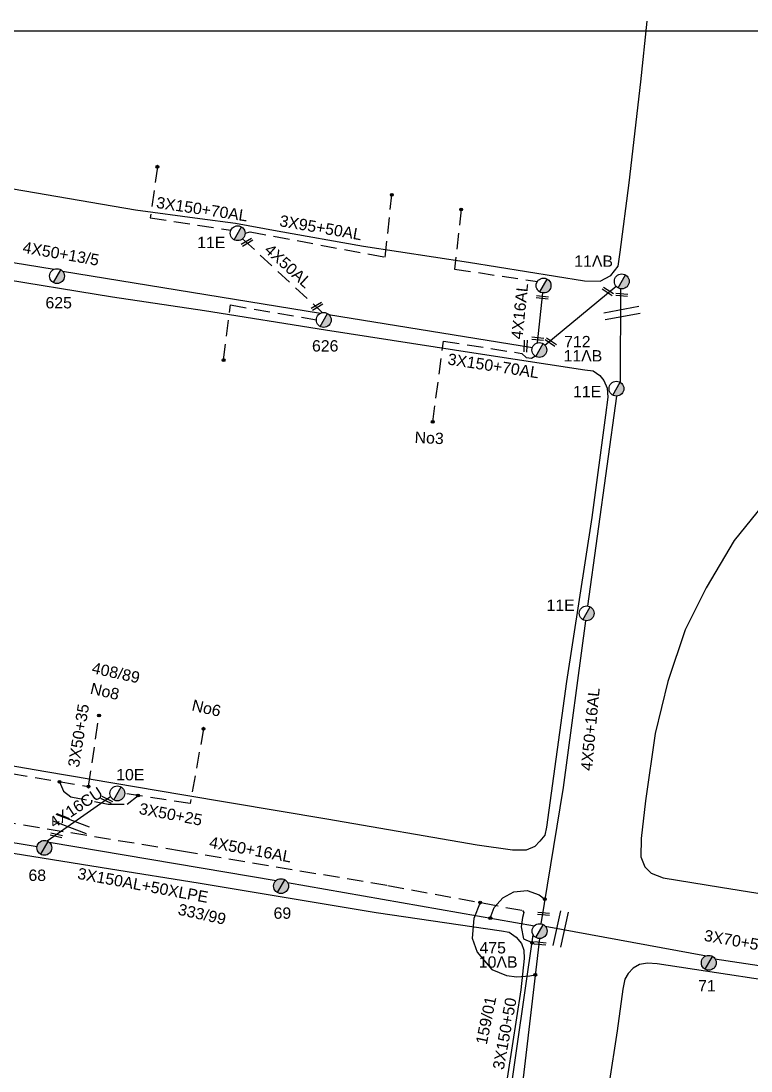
# Model space of a CAD drawing. Header units: millimetres. Extents: x 31 to 3826, y 22 to 1041.
# Drawn here: x 1942.1 to 2058, y 873.3 to 1039.9 of the extents above; entities that cross this region are included whole.
import ezdxf

# ---------------------------------------------------------------- set-up
doc = ezdxf.new("R2010")
doc.units = ezdxf.units.MM
doc.linetypes.add('DASHED', pattern=[19.05, 12.7, -6.35])
for name, color, linetype in [('Άγνωστα', 7, 'Continuous'), ('Γέφυρες Εναέριου Δικτύου', 7, 'Continuous'), ('Γυμνά εναέρια ΧΤ και ΦΟΠ (3Φ)   4x50+16AL', 7, 'Continuous'), ('Επιγραφές - Σχήματα', 7, 'Continuous'), ('Καλώδια ΧΤ   3x150+50AL', 7, 'DASHED'), ('Καλώδια ΧΤ   3x150AL+50XLPE', 7, 'DASHED'), ('Μηχανική τομή', 7, 'Continuous'), ('Στύλος Ξύλινος', 7, 'Continuous'), ('Στύλος Ξύλινος @ 1', 7, 'Continuous'), ('Στύλος ΦΜ', 7, 'Continuous'), ('Στύλος ΦΜ @ 1', 7, 'Continuous'), ('Συνδέσεις', 7, 'Continuous'), ('Συνεστραμμένα ΧΤ   3x70+54.6+25 AL', 7, 'SYN_LINE'), ('Τομή', 7, 'Continuous'), ('Υπόβαθρο ΔΕΗ', 7, 'Continuous'), ('Υπόγεια καλώδια Δικτύου ΧΤ και Παρ. ΧΤ - 3X150+70 AL', 7, 'DASHED'), ('Υπόγεια καλώδια Παροχών ΧΤ   4x16AL', 7, 'DASHED'), ('Υπόγεια καλώδια Παροχών ΧΤ   4x16CU', 7, 'DASHED'), ('Υπόγεια καλώδια Παροχών ΧΤ   4x50AL', 7, 'DASHED')]:
    doc.layers.add(name, color=color, linetype=linetype)
doc.styles.add('arial', font='arial.ttf')
doc.styles.get("Standard").update_dxf_attribs({"font": 'arial.ttf'})
doc.linetypes.add('SYN_LINE', pattern='A,0.5,-0.0001,["/\\/\\/\\/",Standard,S=0.1,R=0,X=0,Y=-0.05],-0.25', length=0.7501)

# ---------------------------------------------------------------- blocks, each defined once
blk = doc.blocks.new('ΥΠΑΡΧΩΝ ΤΣΙΜΕΝΤΕΝΙΟΣ ΣΤΥΛΟΣ')
at = {"layer": 'Στύλος ΦΜ'}
blk.add_hatch(color=7, dxfattribs=at).paths.add_polyline_path([(-1.29, -2.28, 0.574793), (2.62, 0, 0.268822), (1.3, 2.27)])
at = {"layer": 'Στύλος ΦΜ', "color": 7}
blk.add_line((-1.29, -2.28), (1.3, 2.27), dxfattribs=at)
blk.add_circle((0, 0), 2.62, dxfattribs=at)
at = {"layer": 'Στύλος ΦΜ', "flags": 4}
for tag, p in [('ΑΡΙΘΜΟΣ', (-4.68, 8.05)), ('ΤΥΠΟΣ', (-4.91, 3.03))]:
    blk.add_attdef(tag, p, '', height=4, dxfattribs=at)
blk = doc.blocks.new('ΥΠΑΡΧΩΝ ΞΥΛΙΝΟΣ ΣΤΥΛΟΣ')
at = {"layer": 'Στύλος Ξύλινος'}
h = blk.add_hatch(color=7, dxfattribs=at)
h.paths.add_polyline_path([(-2.62, 0, 0.270008), (-1.29, -2.28), (1.3, 2.27, 0.576266)])
h.paths.add_polyline_path([(-1.29, -2.28, 0.574793), (2.62, 0, 0.268822), (1.3, 2.27)])
at = {"layer": 'Στύλος Ξύλινος', "color": 7}
blk.add_line((-1.29, -2.28), (1.3, 2.27), dxfattribs=at)
blk.add_circle((0, 0), 2.62, dxfattribs=at)
at = {"layer": 'Στύλος Ξύλινος', "flags": 4}
for tag, p in [('ΑΡΙΘΜΟΣ', (-4.91, 8.6)), ('ΤΥΠΟΣ', (-4.85, 3.39))]:
    blk.add_attdef(tag, p, '', height=4, dxfattribs=at)
blk = doc.blocks.new('_ΣΥΝΔΕΣΗ')
at = {"layer": 'Συνδέσεις', "linetype": 'SYN_LINE', "ltscale": 40}
blk.add_hatch(color=256, dxfattribs=at).paths.add_polyline_path([(0.5, -0.01, 1), (-0.5, -0.01, 1)])
at = {"layer": 'Συνδέσεις'}
blk.add_circle((0, -0.01), 0.5, dxfattribs=at)
blk = doc.blocks.new('ΤΟΜΗ')
at = {"layer": 'Τομή', "ltscale": 40}
for p, q in [((-5.68, 0), (5.68, 0)), ((5.68, -2.33), (-5.68, -2.33))]:
    blk.add_line(p, q, dxfattribs=at)
blk = doc.blocks.new('ΜΗΧΑΝΙΚΗ ΤΟΜΗ')
at = {"layer": 'Μηχανική τομή', "ltscale": 40}
for p, q in [((-1.89, 0.78), (1.89, 0.78)), ((1.89, 0), (-1.89, 0))]:
    blk.add_line(p, q, dxfattribs=at)

msp = doc.modelspace()

# ---------------------------------------------------------------- linework, layer by layer
at = {"layer": 'Άγνωστα', "color": 30, "linetype": 'DASHED', "ltscale": 0.2}
msp.add_lwpolyline([(1977.69, 1006.26), (1978.48, 1006.49), (1999.92, 1002.45), (2000.99, 1012.35)], dxfattribs=at)
at = {"layer": 'Άγνωστα', "color": 30}
for points in [[(1914.47, 1005.9), (1947.38, 1000.54)], [(1948.69, 1000.26), (1989.67, 993.56)], [(2025.29, 988.5), (2036.58, 997.86)], [(1990.95, 993.38), (2023.3, 988.13)]]:
    msp.add_lwpolyline(points, dxfattribs=at)
at = {"layer": 'Άγνωστα', "color": 5, "linetype": 'DASHED', "ltscale": 0.2}
for points in [[(1952.84, 918.43), (1952.84, 918.43), (1954.5, 929.72)], [(1971.09, 927.62), (1968.95, 915.73), (1958.59, 917.35)], [(1948.24, 919.18), (1948.87, 917.72), (1950.03, 916.83), (1955.95, 915.64), (1958.95, 915.64), (1960.69, 917.02)]]:
    msp.add_lwpolyline(points, dxfattribs=at)
at = {"layer": 'Άγνωστα', "color": 133}
msp.add_lwpolyline([(2019.5, 867.65), (2023.42, 894.89)], dxfattribs=at)
at = {"layer": 'Γέφυρες Εναέριου Δικτύου'}
for points in [[(2016.6, 897.56), (2017.24, 899.22), (2018.59, 900.77), (2020.37, 901.73), (2022.49, 901.95), (2024.4, 901.23), (2025.27, 900.55)], [(2014.99, 900.02), (2014.01, 897.48), (2013.72, 894.37), (2014.51, 892.17), (2016.86, 889.41), (2019.2, 888.43), (2020.85, 888.24), (2022.9, 888.42), (2023.76, 888.56)]]:
    msp.add_lwpolyline(points, dxfattribs=at)
at = {"layer": 'Γυμνά εναέρια ΧΤ και ΦΟΠ (3Φ)   4x50+16AL', "color": 1}
for points in [[(2037.27, 997.45), (2037.23, 982.6)], [(2036.64, 980.4), (2032.07, 947.09)], [(2031.75, 944.76), (2028.19, 918.28), (2024.63, 896.65)]]:
    msp.add_lwpolyline(points, dxfattribs=at)
at = {"layer": 'Γυμνά εναέρια ΧΤ και ΦΟΠ (3Φ)   4x50+16AL', "color": 133, "linetype": 'DASHED', "ltscale": 0.2}
msp.add_lwpolyline([(1902.97, 918.29), (1938.76, 912.96), (1967.61, 908.25), (2000.37, 902.73), (2021.75, 898.77), (2021.94, 898.47), (2021.73, 897.64), (2021.53, 896.17), (2021.9, 894.28), (2023.25, 893.66), (2023.25, 893.66)], dxfattribs=at)
at = {"layer": 'Γυμνά εναέρια ΧΤ και ΦΟΠ (3Φ)   4x50+16AL', "color": 133}
msp.add_lwpolyline([(2024.44, 894.31), (2019.18, 849.6)], dxfattribs=at)
at = {"layer": 'Επιγραφές - Σχήματα'}
msp.add_lwpolyline([(59.44, 35.9), (2090.36, 35.9), (2090.36, 1038.33), (59.44, 1038.33)], close=True, dxfattribs=at)
at = {"layer": 'Καλώδια ΧΤ   3x150+50AL', "color": 5, "ltscale": 0.2}
msp.add_lwpolyline([(1901.98, 916.33), (1901.98, 916.33), (1901.41, 912.33), (1911.99, 910.81), (1914.31, 925.04), (1952.84, 918.43)], dxfattribs=at)
at = {"layer": 'Καλώδια ΧΤ   3x150AL+50XLPE', "color": 1, "linetype": 'Continuous', "ltscale": 0.2}
for points in [[(1917.44, 913.44), (1944.66, 908.9)], [(1946.61, 909.59), (1982.63, 903.52)], [(1984.44, 903.19), (2023.61, 896.33)]]:
    msp.add_lwpolyline(points, dxfattribs=at)
at = {"layer": 'Συνεστραμμένα ΧΤ   3x70+54.6+25 AL', "color": 27, "ltscale": 20}
for points in [[(2025.32, 896.27), (2050.95, 891.58)], [(2052.28, 891.11), (2082.45, 886.52)]]:
    msp.add_lwpolyline(points, dxfattribs=at)
at = {"layer": 'Υπόβαθρο ΔΕΗ'}
for points in [[(1935.34, 1039.45), (1932.68, 1020.45), (1932.62, 1018.27), (1933.03, 1016.66), (1934.28, 1015.3), (1935.71, 1014.33), (1939, 1013.61), (1960.29, 1009.99), (1970.5, 1008.59), (1976.18, 1007.86), (1982.79, 1006.63), (1996.48, 1004.19), (2013.14, 1001.69), (2031.56, 998.71), (2034.06, 998.65), (2035.75, 999.55), (2036.92, 1001.02), (2037.23, 1003.23), (2038.65, 1014.28), (2040.5, 1030.28), (2041.52, 1039.94)], [(1937.16, 999.34), (1956.66, 996.18), (1971.27, 993.97), (1990.48, 990.92), (2014.7, 987.19), (2031.62, 984.58), (2032.94, 984.41), (2034.03, 983.66), (2034.65, 982.88), (2035.16, 981.67), (2035.26, 980.23), (2034.92, 977.36), (2032.71, 961.14), (2028.71, 935.12), (2025.56, 911.98), (2025.27, 910.74), (2024.48, 909.78), (2023.66, 908.92), (2022.29, 908.33), (2020.12, 908.33), (2014.53, 909.15), (1990.66, 913.24), (1967.66, 917.12), (1946.07, 920.78), (1926.08, 924.2)], [(2084.42, 975.34), (2079.45, 974.67), (2074, 972.85), (2068.86, 970.38), (2064.14, 966.99), (2059.83, 963.05), (2055.34, 957.51), (2050.86, 949.99), (2047.55, 943.32), (2044.82, 935.09), (2042.8, 926.86), (2041.23, 916.18), (2040.55, 910.17), (2040.52, 907.3), (2041.13, 905.7), (2042.18, 904.71), (2044.08, 903.96), (2053.16, 902.47), (2066.63, 900.28), (2085.4, 897.33)], [(1907.77, 870.37), (1912.24, 894.92), (1915.08, 910.02), (1915.35, 910.87), (1915.75, 911.35), (1916.25, 911.71), (1916.87, 911.82), (1918.05, 911.74), (1925.54, 910.38), (1940.86, 907.88), (1956.3, 905.39), (1970.22, 903.13), (1998.48, 898.46), (2018.37, 895.54), (2019.62, 895.3), (2020.74, 894.51), (2021.55, 893.51), (2021.96, 892.46), (2021.99, 891.16), (2021.44, 886.16), (2018.72, 868.39)], [(2085.57, 883.78), (2069.64, 886.26), (2043.08, 890.29), (2041.57, 890.41), (2040.29, 890.2), (2039.32, 889.61), (2038.48, 888.77), (2037.98, 887.84), (2037.66, 886.29), (2036.74, 879.64), (2034.13, 862.55), (2031.11, 842.03), (2028.32, 822.77), (2027.99, 822.07), (2027.93, 821.29), (2028.43, 819.79), (2029.18, 818.73), (2030.69, 817.72), (2033.26, 817.13), (2042.87, 815.56), (2056.2, 813.29), (2071.56, 810.68), (2086.51, 808.21)]]:
    msp.add_lwpolyline(points, dxfattribs=at)
at = {"layer": 'Υπόγεια καλώδια Δικτύου ΧΤ και Παρ. ΧΤ - 3X150+70 AL', "color": 30, "ltscale": 0.2}
for points in [[(1963.76, 1016.81), (1962.63, 1008.7), (1975.42, 1006.72)], [(2007.48, 976.32), (2009.19, 989.15), (2021.6, 987.19), (2022.32, 986.56), (2023.17, 986.45), (2023.71, 986.77)]]:
    msp.add_lwpolyline(points, dxfattribs=at)
at = {"layer": 'Υπόγεια καλώδια Παροχών ΧΤ   4x16AL', "color": 30, "ltscale": 0.2}
msp.add_lwpolyline([(2011.99, 1010.04), (2010.95, 1000.57), (2024.09, 998.6)], dxfattribs=at)
at = {"layer": 'Υπόγεια καλώδια Παροχών ΧΤ   4x16AL', "color": 30, "linetype": 'Continuous', "ltscale": 0.2}
msp.add_lwpolyline([(2024.09, 988.86), (2024.95, 996.79)], dxfattribs=at)
at = {"layer": 'Υπόγεια καλώδια Παροχών ΧΤ   4x16CU', "color": 5, "linetype": 'Continuous', "ltscale": 0.2}
msp.add_lwpolyline([(1946.25, 909.81), (1956.33, 916.87)], dxfattribs=at)
at = {"layer": 'Υπόγεια καλώδια Παροχών ΧΤ   4x50AL', "color": 30, "ltscale": 0.2}
for points in [[(1977.3, 1005.39), (1989.96, 993.65)], [(1974.28, 986.14), (1975.37, 994.87), (1989, 992.5)]]:
    msp.add_lwpolyline(points, dxfattribs=at)

# ---------------------------------------------------------------- block references
at = {"layer": 'Μηχανική τομή'}
for p, xscale, yscale, zscale, rotation in [((1977.89, 1004.99), 0.5000000000000083, 0.5000000000000083, 0.5000000000000083, 211.4915568150285), ((2035.37, 997.19), 0.5000000000001771, 0.5000000000001771, 0.5000000000001771, 146.6488495417998), ((2037.5, 996.68), 0.4999999999998653, 0.4999999999998653, 0.4999999999998653, 174.6052467166731), ((1989.01, 994.84), 0.5000000000000083, 0.5000000000000083, 0.5000000000000083, 211.4915568150285), ((2024.89, 996.28), 0.5000000000002119, 0.5000000000002119, 0.5000000000002119, 174.5219956872347), ((2022.41, 988.34), 0.4999999999999321, 0.4999999999999321, 0.4999999999999321, 87.94933571114504), ((2024.17, 989.7), 0.5000000000002119, 0.5000000000002119, 0.5000000000002119, 174.5219956872347), ((2026.31, 989.12), 0.5000000000001771, 0.5000000000001771, 0.5000000000001771, 146.6488495417998), ((1955.63, 916.14), 0.4999999999995255, 0.4999999999995255, 0.4999999999995255, 334.2946832084091), ((1947.69, 910.5), 0.4999999999998485, 0.4999999999998485, 0.4999999999998485, 347.147341604224), ((2025.09, 898.43), 0.4999999999998653, 0.4999999999998653, 0.4999999999998653, 174.6052467166731), ((2024.55, 893.74), 0.4999999999998653, 0.4999999999998653, 0.4999999999998653, 174.6052467166731)]:
    msp.add_blockref('ΜΗΧΑΝΙΚΗ ΤΟΜΗ', p, dxfattribs=dict(at, xscale=xscale, yscale=yscale, zscale=zscale, rotation=rotation))
at = {"layer": 'Στύλος Ξύλινος @ 1', "ltscale": 40}
ref = msp.add_blockref('ΥΠΑΡΧΩΝ ΞΥΛΙΝΟΣ ΣΤΥΛΟΣ', (1945.82, 908.71), dxfattribs=dict(at, xscale=0.4499999999998181, yscale=0.4499999999998181, zscale=0.4499999999998181))
ref.add_attrib('ΤΥΠΟΣ', '68', (1943.3, 903.46), dxfattribs={"layer": 'Στύλος Ξύλινος', "height": 1.8, "flags": 4})
ref = msp.add_blockref('ΥΠΑΡΧΩΝ ΞΥΛΙΝΟΣ ΣΤΥΛΟΣ', (1983.4, 902.63), dxfattribs=dict(at, xscale=0.4499999999998181, yscale=0.4499999999998181, zscale=0.4499999999998181))
ref.add_attrib('ΤΥΠΟΣ', '69', (1982.21, 897.45), dxfattribs={"layer": 'Στύλος Ξύλινος', "height": 1.8, "flags": 4})
ref = msp.add_blockref('ΥΠΑΡΧΩΝ ΞΥΛΙΝΟΣ ΣΤΥΛΟΣ', (2051.3, 890.46), dxfattribs=dict(at, xscale=0.4499999999998181, yscale=0.4499999999998181, zscale=0.4499999999998181))
ref.add_attrib('ΤΥΠΟΣ', '71', (2049.61, 885.92), dxfattribs={"layer": 'Στύλος Ξύλινος', "height": 1.8, "flags": 4})
at = {"layer": 'Στύλος ΦΜ @ 1', "ltscale": 40}
ref = msp.add_blockref('ΥΠΑΡΧΩΝ ΤΣΙΜΕΝΤΕΝΙΟΣ ΣΤΥΛΟΣ', (1976.51, 1006.26), dxfattribs=dict(at, xscale=0.4499999999998181, yscale=0.4499999999998181, zscale=0.4499999999998181))
ref.add_attrib('ΤΥΠΟΣ', '11E', (1970.08, 1003.89), dxfattribs={"layer": 'Στύλος ΦΜ', "height": 1.8, "flags": 4})
ref = msp.add_blockref('ΥΠΑΡΧΩΝ ΤΣΙΜΕΝΤΕΝΙΟΣ ΣΤΥΛΟΣ', (2037.49, 998.61), dxfattribs=dict(at, xscale=0.4499999999998181, yscale=0.4499999999998181, zscale=0.4499999999998181))
ref.add_attrib('ΤΥΠΟΣ', '11ΛB', (2029.94, 1000.93), dxfattribs={"layer": 'Στύλος ΦΜ', "height": 1.8, "flags": 4})
ref = msp.add_blockref('ΥΠΑΡΧΩΝ ΤΣΙΜΕΝΤΕΝΙΟΣ ΣΤΥΛΟΣ', (1947.83, 999.45), dxfattribs=dict(at, xscale=0.4499999999998181, yscale=0.4499999999998181, zscale=0.4499999999998181))
ref.add_attrib('ΤΥΠΟΣ', '625', (1946, 994.33), dxfattribs={"layer": 'Στύλος ΦΜ', "height": 1.8, "flags": 4})
at = {"layer": 'Στύλος ΦΜ @ 1', "ltscale": 40, "xscale": 0.4499999999998181, "yscale": 0.4499999999998181, "zscale": 0.4499999999998181}
msp.add_blockref('ΥΠΑΡΧΩΝ ΤΣΙΜΕΝΤΕΝΙΟΣ ΣΤΥΛΟΣ', (2025.07, 997.96), dxfattribs=at)
at = {"layer": 'Στύλος ΦΜ @ 1', "ltscale": 40}
ref = msp.add_blockref('ΥΠΑΡΧΩΝ ΤΣΙΜΕΝΤΕΝΙΟΣ ΣΤΥΛΟΣ', (1990.18, 992.5), dxfattribs=dict(at, xscale=0.4499999999998181, yscale=0.4499999999998181, zscale=0.4499999999998181))
ref.add_attrib('ΤΥΠΟΣ', '626', (1988.31, 987.48), dxfattribs={"layer": 'Στύλος ΦΜ', "height": 1.8, "flags": 4})
ref = msp.add_blockref('ΥΠΑΡΧΩΝ ΤΣΙΜΕΝΤΕΝΙΟΣ ΣΤΥΛΟΣ', (2024.4, 987.72), dxfattribs=dict(at, xscale=0.4499999999998181, yscale=0.4499999999998181, zscale=0.4499999999998181))
ref.add_attrib('ΤΥΠΟΣ', '11ΛB', (2028.24, 985.9), dxfattribs={"layer": 'Στύλος ΦΜ', "height": 1.8, "flags": 4})
ref.add_attrib('ΑΡΙΘΜΟΣ', '712', (2028.34, 988.16), dxfattribs={"layer": 'Στύλος ΦΜ', "height": 1.8, "flags": 4})
ref = msp.add_blockref('ΥΠΑΡΧΩΝ ΤΣΙΜΕΝΤΕΝΙΟΣ ΣΤΥΛΟΣ', (2036.64, 981.58), dxfattribs=dict(at, xscale=0.4499999999998181, yscale=0.4499999999998181, zscale=0.4499999999998181))
ref.add_attrib('ΤΥΠΟΣ', '11E', (2029.75, 980.23), dxfattribs={"layer": 'Στύλος ΦΜ', "height": 1.8, "flags": 4})
ref = msp.add_blockref('ΥΠΑΡΧΩΝ ΤΣΙΜΕΝΤΕΝΙΟΣ ΣΤΥΛΟΣ', (2031.91, 945.93), dxfattribs=dict(at, xscale=0.4499999999998181, yscale=0.4499999999998181, zscale=0.4499999999998181))
ref.add_attrib('ΤΥΠΟΣ', '11E', (2025.54, 946.32), dxfattribs={"layer": 'Στύλος ΦΜ', "height": 1.8, "flags": 4})
ref = msp.add_blockref('ΥΠΑΡΧΩΝ ΤΣΙΜΕΝΤΕΝΙΟΣ ΣΤΥΛΟΣ', (1957.41, 917.35), dxfattribs=dict(at, xscale=0.4499999999998181, yscale=0.4499999999998181, zscale=0.4499999999998181))
ref.add_attrib('ΤΥΠΟΣ', '10E', (1957.23, 919.42), dxfattribs={"layer": 'Στύλος ΦΜ', "height": 1.8, "flags": 4})
ref = msp.add_blockref('ΥΠΑΡΧΩΝ ΤΣΙΜΕΝΤΕΝΙΟΣ ΣΤΥΛΟΣ', (2024.44, 895.49), dxfattribs=dict(at, xscale=0.4499999999998181, yscale=0.4499999999998181, zscale=0.4499999999998181))
ref.add_attrib('ΤΥΠΟΣ', '10ΛB', (2014.79, 889.69), dxfattribs={"layer": 'Στύλος ΦΜ', "height": 1.8, "flags": 4})
ref.add_attrib('ΑΡΙΘΜΟΣ', '475', (2014.9, 891.95), dxfattribs={"layer": 'Στύλος ΦΜ', "height": 1.8, "flags": 4})
at = {"layer": 'Συνδέσεις', "xscale": 0.4499999999998181, "yscale": 0.4499999999998181, "zscale": 0.4499999999998181}
for p in [(1963.77, 1016.82), (2000.99, 1012.35), (2011.99, 1010.04), (1974.28, 986.14), (2007.48, 976.33), (1954.5, 929.72), (1971.09, 927.62), (1948.24, 919.18), (1952.84, 918.43), (1960.69, 917.02), (2015, 900.02), (2025.27, 900.56), (2016.61, 897.56), (2023.25, 893.66), (2023.76, 888.57)]:
    msp.add_blockref('_ΣΥΝΔΕΣΗ', p, dxfattribs=at)
at = {"layer": 'Τομή'}
for p, xscale, yscale, zscale, rotation in [((2037.41, 994.16), 0.4999999999999153, 0.4999999999999153, 0.4999999999999153, 10.5253655456953), ((1949.87, 911.95), 0.4999999999999767, 0.4999999999999767, 0.4999999999999767, 159.1989976935738), ((2027.21, 895.96), 0.5000000000000168, 0.5000000000000168, 0.5000000000000168, 77.57672567212964)]:
    msp.add_blockref('ΤΟΜΗ', p, dxfattribs=dict(at, xscale=xscale, yscale=yscale, zscale=zscale, rotation=rotation))

# ---------------------------------------------------------------- texts
at = {"layer": 'Άγνωστα', "color": 7, "char_height": 1.8, "width": 168.3718, "attachment_point": 1}
for s, insert, rotation in [('3X95+50AL', (1983.36, 1009.17), 350.1131), ('4X50+13/5', (1942.59, 1004.96), 350.1131), ('3X50+35', (1949.53, 921.67), 80.6754), ('3X50+25', (1961.08, 915.88), 349.1515), ('3X150+50', (2016.97, 873.71), 79.674)]:
    msp.add_mtext(s, dxfattribs=dict(at, insert=insert, rotation=rotation))
at = {"layer": 'Γυμνά εναέρια ΧΤ και ΦΟΠ (3Φ)   4x50+16AL', "color": 7, "char_height": 1.8, "width": 168.3718, "attachment_point": 1}
for insert, rotation in [((2030.96, 921.04), 84.5972), ((1972.21, 910.53), 349.5795)]:
    msp.add_mtext('4X50+16AL', dxfattribs=dict(at, insert=insert, rotation=rotation))
at = {"layer": 'Επιγραφές - Σχήματα', "char_height": 1.8, "width": 84.1859, "attachment_point": 1, "style": 'arial'}
for s, insert, rotation in [('No3', (2004.66, 974.79), 357.1836), ('No8', (1953.39, 934.95), 347.0308), ('No6', (1969.51, 932.29), 347.0308)]:
    msp.add_mtext(s, dxfattribs=dict(at, insert=insert, rotation=rotation))
at = {"layer": 'Επιγραφές - Σχήματα', "ltscale": 40, "char_height": 1.8, "width": 47.0228, "attachment_point": 1, "style": 'arial'}
for s, insert, rotation in [('{\\fArial|b0|i0|c161|p34;408/89}', (1953.62, 938.21), 347.6267), ('{\\fArial|b0|i0|c161|p34;333/99}', (1967.3, 899.89), 347.6267), ('{\\fArial|b0|i0|c161|p34;159/01}', (2014.28, 877.75), 78.4322)]:
    msp.add_mtext(s, dxfattribs=dict(at, insert=insert, rotation=rotation))
at = {"layer": 'Καλώδια ΧΤ   3x150AL+50XLPE', "color": 7, "insert": (1961.48, 902.76), "char_height": 1.8, "width": 27.8484, "attachment_point": 5, "rotation": 349.4642}
msp.add_mtext('3X150AL+50XLPE', dxfattribs=at)
at = {"layer": 'Συνεστραμμένα ΧΤ   3x70+54.6+25 AL', "color": 7}
msp.add_text('3X70+54.6+25AL', height=1.8, rotation=349.9572, dxfattribs=at).set_placement((2050.44, 893.97))
at = {"layer": 'Υπόγεια καλώδια Δικτύου ΧΤ και Παρ. ΧΤ - 3X150+70 AL', "color": 7, "char_height": 1.8, "width": 168.3718, "attachment_point": 1}
for insert, rotation in [((1963.76, 1012.07), 351.4562), ((2010.02, 987.22), 351.262)]:
    msp.add_mtext('3X150+70AL', dxfattribs=dict(at, insert=insert, rotation=rotation))
at = {"layer": 'Υπόγεια καλώδια Παροχών ΧΤ   4x16AL', "color": 7, "insert": (2019.9, 989.54), "char_height": 1.8, "width": 168.3718, "attachment_point": 1, "rotation": 83.8786}
msp.add_mtext('4X16AL', dxfattribs=at)
at = {"layer": 'Υπόγεια καλώδια Παροχών ΧΤ   4x16CU', "color": 7, "insert": (1946.38, 913.25), "char_height": 1.8, "width": 168.3718, "attachment_point": 1, "rotation": 33.4365}
msp.add_mtext('4X16CU', dxfattribs=at)
at = {"layer": 'Υπόγεια καλώδια Παροχών ΧΤ   4x50AL', "color": 7, "insert": (1981.82, 1004.74), "char_height": 1.8, "width": 168.3718, "attachment_point": 1, "rotation": 317.8331}
msp.add_mtext('4X50AL', dxfattribs=at)

doc.saveas('drawing.dxf')
